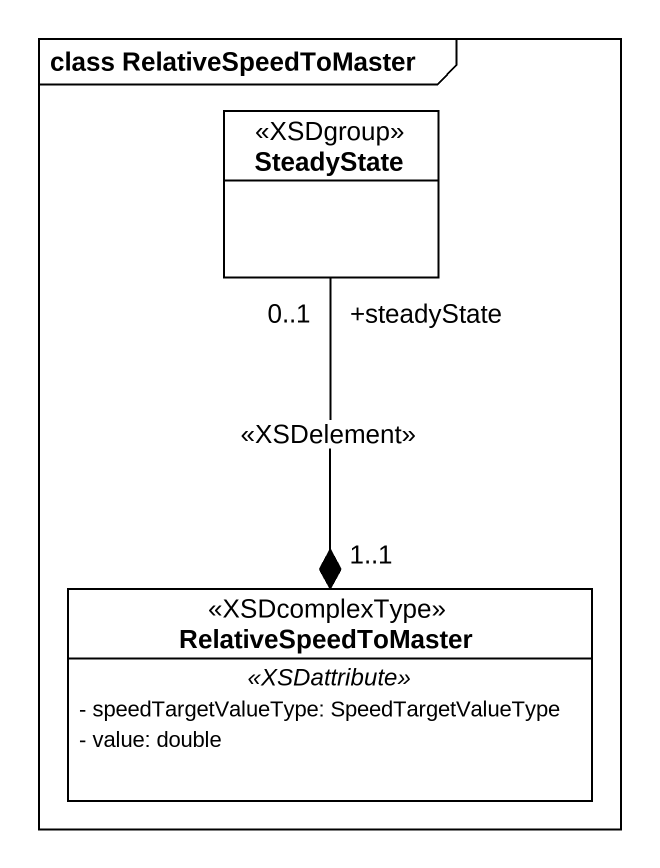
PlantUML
@startuml
mainframe class RelativeSpeedToMaster
hide circle
hide empty members
skinparam classAttributeIconSize 0
class SteadyState <<XSDgroup>>
class RelativeSpeedToMaster <<XSDcomplexType>> {
  .. <<XSDattribute>> ..
  - speedTargetValueType: SpeedTargetValueType
  - value: double
}
RelativeSpeedToMaster "1..1" *-up- "+steadyState\n0..1" SteadyState : <<XSDelement>>
@enduml
